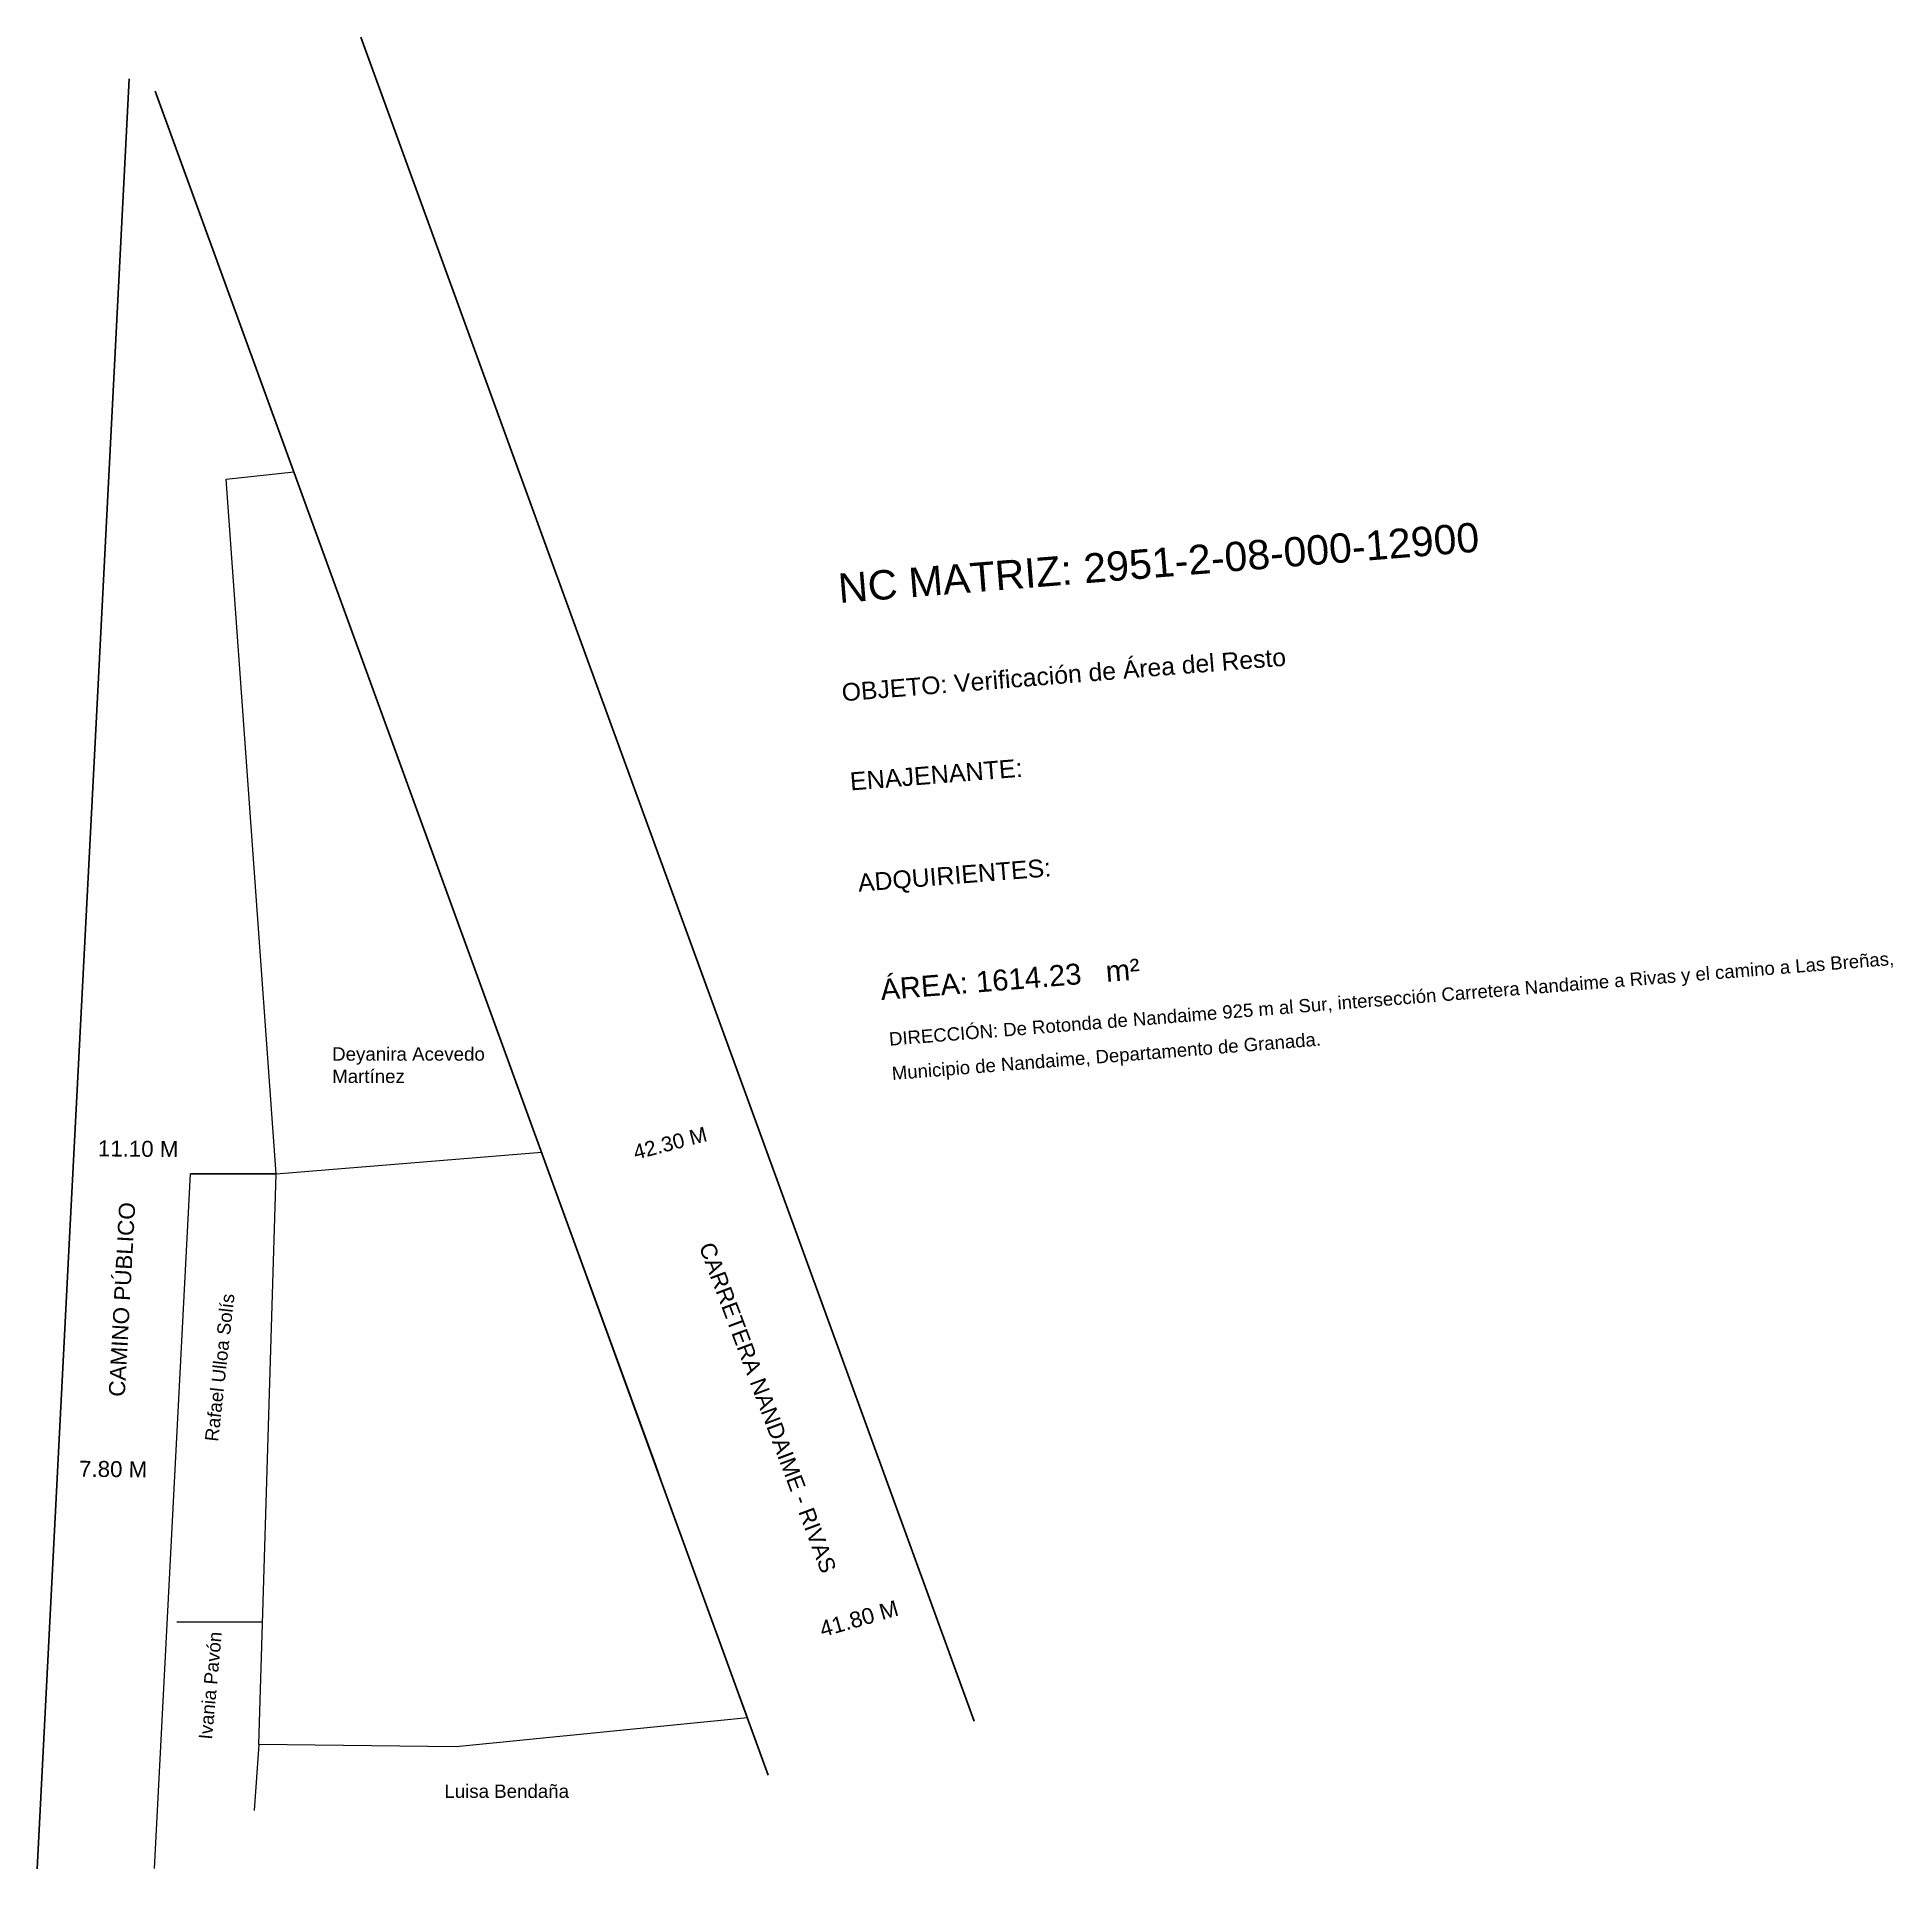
# Model space of a CAD drawing. Header units: metres. Extents: x 603421 to 603580, y 1301104 to 1301261.
import ezdxf

# ---------------------------------------------------------------- set-up
doc = ezdxf.new("R2010")
doc.units = ezdxf.units.M
doc.styles.get("Standard").update_dxf_attribs({"font": 'arial.ttf'})

msp = doc.modelspace()

# ---------------------------------------------------------------- linework, layer by layer
at = {"color": 7, "linetype": 'Continuous', "lineweight": 0}
for p, q in [((603441.763699, 1301163.229706), (603434.42027, 1301163.229706)), ((603440.612606, 1301124.814893), (603433.269178, 1301124.814893)), ((603440.298388, 1301114.328676), (603439.892448, 1301108.664848))]:
    msp.add_line(p, q, dxfattribs=at)
at = {"color": 7, "flags": 128}
for points in [[(603501.601383, 1301116.309265), (603483.251739, 1301166.702393), (603467.386123, 1301210.273705), (603449.036479, 1301260.666833)], [(603421.279623, 1301103.66235), (603424.03699, 1301157.221419), (603426.421086, 1301203.53009), (603429.178452, 1301257.089158)], [(603483.962237, 1301111.686278), (603465.612593, 1301162.079407), (603449.746977, 1301205.650719), (603431.397333, 1301256.043847)]]:
    msp.add_lwpolyline(points, dxfattribs=at)
at = {"color": 7, "linetype": 'Continuous', "lineweight": 0, "flags": 128}
msp.add_lwpolyline([(603431.355372, 1301103.695082), (603434.42027, 1301163.229706), (603441.763699, 1301163.229706), (603437.485169, 1301222.76433), (603443.29016, 1301223.410875)], dxfattribs=at)
at = {"color": 2, "linetype": 'Continuous', "lineweight": 0, "flags": 128}
msp.add_lwpolyline([(603441.763699, 1301163.229706), (603464.510861, 1301165.105063), (603474.296154, 1301138.313269), (603475.606573, 1301134.534009), (603482.173571, 1301116.598442), (603457.197002, 1301114.112239), (603440.298388, 1301114.328676)], close=True, dxfattribs=at)

# ---------------------------------------------------------------- texts
at = {"color": 2, "linetype": 'Continuous', "attachment_point": 1, "rotation": 4.59908539}
for s, insert, char_height in [('NC MATRIZ: 2951-2-08-000-12900', (603489.855482, 1301214.667393), 2.517272), ('ÁREA: 1614.23   m²', (603493.502423, 1301179.911441), 1.794743)]:
    msp.add_mtext(s, dxfattribs=dict(at, insert=insert, char_height=char_height))
at = {"color": 7, "linetype": 'Continuous', "true_color": 0xffffff, "attachment_point": 1}
for s, insert, char_height, rotation, line_spacing_factor in [('OBJETO: Verificación de Área del Resto', (603490.19921, 1301205.248381), 1.51832, 4.59908539, 0.6), ('ENAJENANTE:', (603490.900947, 1301197.629483), 1.541451, 4.59908539, 0.6), ('ADQUIRIENTES: ', (603491.584074, 1301188.936636), 1.527455, 4.59908539, 0.6), ('DIRECCIÓN: De Rotonda de Nandaime 925 m al Sur, intersección Carretera Nandaime a Rivas y el camino a Las Breñas,\\P\\PMunicipio de Nandaime, Departamento de Granada.', (603494.269556, 1301175.351359), 1.139398, 4.59908539, 0.776524), ('11.10 M', (603426.494613, 1301166.103087), 1.367749, 359.4742466, 0.6), ('42.30 M', (603472.256199, 1301165.668061), 1.277115, 14.6613792, 0.6), ('CAMINO PÚBLICO', (603427.41094, 1301144.17369), 1.378458, 86.86590417, 0.6), ('CARRETERA NANDAIME - RIVAS', (603479.284506, 1301157.513732), 1.378458, 290.54585216, 0.6), ('7.80 M', (603424.885029, 1301138.642657), 1.367749, 359.4742466, 0.6), ('41.80 M', (603488.22316, 1301124.825944), 1.367749, 16.00046359, 0.6)]:
    msp.add_mtext(s, dxfattribs=dict(at, insert=insert, char_height=char_height, rotation=rotation, line_spacing_factor=line_spacing_factor))
at = {"color": 7, "linetype": 'Continuous', "lineweight": 0, "char_height": 1.14667, "attachment_point": 1}
for s, insert in [('Deyanira Acevedo\\PMartínez', (603446.571436, 1301174.082288)), ('Luisa Bendaña', (603456.190248, 1301110.892637))]:
    msp.add_mtext(s, dxfattribs=dict(at, insert=insert))
for s, insert, rotation in [('Rafael Ulloa Solís', (603435.651396, 1301140.376584), 83.60103433), ('Ivania Pavón', (603435.122369, 1301114.821373), 84.6710898)]:
    msp.add_mtext(s, dxfattribs=dict(at, insert=insert, rotation=rotation))

doc.saveas('drawing.dxf')
